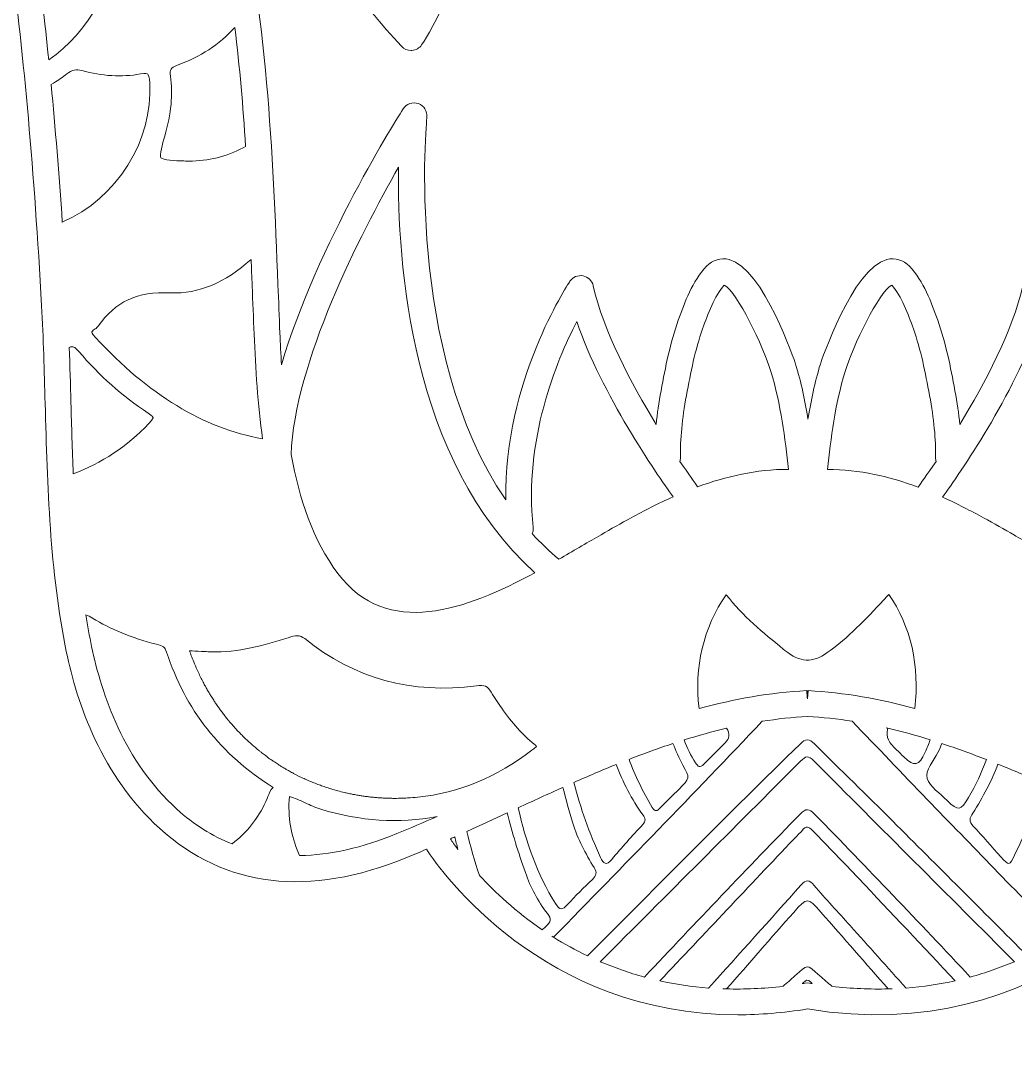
# Model space of a CAD drawing. Extents: x 467 to 8573, y -6014 to -20.
# Drawn here: x 7199 to 7630.2, y -2994.3 to -2548.9 of the extents above; entities that cross this region are included whole.
import ezdxf

# ---------------------------------------------------------------- set-up
doc = ezdxf.new("R2010")
doc.units = 0
doc.header["$MEASUREMENT"] = 0
doc.layers.add('Layer 1', color=7, linetype='Continuous')

# ---------------------------------------------------------------- blocks, each defined once
blk = doc.blocks.new('block 12')
at = {"layer": 'Layer 1', "lineweight": 0}
for points, knots in [([(8569.01, -1461.07), (8566.22, -1459.96), (8563.09, -1461.26), (8561.86, -1463.99), (8561.56, -1464.71), (8544.61, -1501.55), (8501.88, -1542.69), (8501.51, -1532.3), (8501.78, -1521.87), (8503.01, -1511.43), (8505.06, -1494.14), (8512.33, -1458.39), (8528.91, -1447.47), (8488.25, -1474.16), (8444.57, -1497.83), (8388.84, -1567), (8388.74, -1558.25), (8389.06, -1549.45), (8390.1, -1540.66), (8392.11, -1523.36), (8399.38, -1487.62), (8416.02, -1476.7), (8371.77, -1505.76), (8323.94, -1531.19), (8261, -1615.47), (8259.7, -1599.83), (8259.39, -1584.22), (8261.22, -1568.57), (8263.27, -1551.27), (8270.53, -1515.49), (8287.12, -1504.62), (8240.79, -1535.03), (8190.44, -1561.49), (8122.93, -1655.94), (8117.73, -1663.24), (8112.98, -1670.96), (8108.96, -1679.01), (8108.22, -1666.14), (8108.26, -1653.26), (8109.78, -1640.33), (8111.79, -1623.02), (8119.06, -1587.24), (8135.68, -1576.32), (8107.06, -1595.13), (8076.93, -1612.43), (8042.19, -1645.12), (8040.7, -1623.96), (8025.02, -1607.26), (8014.41, -1595.94), (7999.68, -1580.28), (7984.1, -1565.09), (7968.08, -1550.78), (7962.38, -1545.69), (7956.54, -1540.74), (7950.91, -1535.95), (7949.5, -1534.75), (7948.1, -1533.56), (7946.72, -1532.36), (7963.83, -1515.97), (8026.37, -1445.17), (8041.95, -1273.7), (8059.64, -1079.17), (7874.06, -790.77), (7866.16, -778.61), (7866.16, -778.61), (7865.71, -778.88), (7865.71, -778.88), (7865.61, -778.45), (7865.51, -778.03), (7865.39, -777.58), (7841.47, -682.42), (7816.71, -584.01), (7816.45, -483.92), (7816.45, -483.92), (7816.42, -475.23), (7816.42, -475.23), (7816.02, -336.5), (7815.58, -179.26), (7903.6, -61.38), (7903.6, -61.38), (7934.24, -20.33), (7934.24, -20.33), (7934.24, -20.33), (7895.46, -53.81), (7895.46, -53.81), (7894.81, -54.37), (7831.02, -109.91), (7768.21, -206.1), (7710.23, -294.92), (7641.1, -437.67), (7641.1, -613.6), (7641.1, -613.6), (7642.06, -636.94), (7642.06, -636.94), (7574.04, -537.22), (7545.32, -478.68), (7545.03, -478.06), (7545.03, -478.06), (7540, -467.74), (7540, -467.74), (7540, -467.74), (7534.97, -478.06), (7534.97, -478.06), (7534.68, -478.68), (7505.96, -537.22), (7437.94, -636.94), (7437.94, -636.94), (7438.9, -613.36), (7438.9, -613.36), (7438.9, -437.67), (7369.77, -294.92), (7311.79, -206.1), (7248.98, -109.91), (7185.18, -54.37), (7184.54, -53.81), (7184.54, -53.81), (7145.76, -20.33), (7145.76, -20.33), (7145.76, -20.33), (7176.41, -61.38), (7176.41, -61.38), (7264.42, -179.26), (7263.98, -336.48), (7263.58, -475.2), (7263.58, -475.2), (7263.55, -483.92), (7263.55, -483.92), (7263.29, -584.01), (7238.55, -682.42), (7214.61, -777.58), (7214.49, -778.03), (7214.39, -778.45), (7214.29, -778.88), (7214.29, -778.88), (7213.84, -778.61), (7213.84, -778.61), (7205.94, -790.77), (7020.36, -1079.17), (7038.05, -1273.7), (7053.63, -1445.15), (7116.17, -1515.97), (7133.29, -1532.36), (7131.9, -1533.56), (7130.5, -1534.74), (7129.1, -1535.93), (7123.46, -1540.73), (7117.62, -1545.69), (7111.92, -1550.78), (7095.88, -1565.11), (7080.3, -1580.31), (7065.59, -1595.94), (7054.98, -1607.26), (7039.28, -1623.96), (7037.81, -1645.12), (7003.07, -1612.43), (6972.94, -1595.13), (6944.32, -1576.32), (6960.94, -1587.24), (6968.21, -1623.02), (6970.22, -1640.33), (6971.74, -1653.26), (6971.78, -1666.14), (6971.04, -1679.01), (6967.02, -1670.96), (6962.27, -1663.24), (6957.07, -1655.94), (6889.56, -1561.49), (6839.21, -1535.03), (6792.88, -1504.62), (6809.47, -1515.49), (6816.73, -1551.27), (6818.78, -1568.57), (6820.61, -1584.22), (6820.3, -1599.83), (6819, -1615.47), (6756.06, -1531.19), (6708.23, -1505.76), (6664, -1476.7), (6680.62, -1487.62), (6687.89, -1523.36), (6689.9, -1540.66), (6690.94, -1549.45), (6691.27, -1558.25), (6691.16, -1567), (6635.43, -1497.83), (6591.75, -1474.16), (6551.09, -1447.47), (6567.67, -1458.39), (6574.94, -1494.14), (6576.99, -1511.43), (6578.22, -1521.87), (6578.49, -1532.3), (6578.12, -1542.71), (6535.35, -1501.51), (6518.44, -1464.69), (6518.14, -1463.99), (6516.91, -1461.26), (6513.78, -1459.96), (6510.99, -1461.07), (6508.19, -1462.16), (6506.77, -1465.25), (6507.74, -1468.09), (6508.09, -1469.09), (6527.35, -1523.1), (6574.8, -1581.13), (6578.71, -1585.91), (6582.81, -1590.71), (6587.09, -1595.48), (6611.63, -1622.96), (6642.57, -1650.43), (6680.91, -1672.82), (6685.41, -1675.46), (6690.09, -1678.04), (6694.81, -1680.55), (6706.3, -1686.62), (6718.41, -1692.17), (6731.16, -1697.17), (6735.55, -1698.91), (6740.07, -1700.6), (6744.64, -1702.15), (6751.77, -1704.66), (6759.08, -1706.93), (6766.6, -1709.01), (6781.84, -1713.22), (6796.38, -1717.44), (6810.25, -1721.62), (6815.17, -1723.1), (6820.01, -1724.55), (6824.79, -1726), (6831.12, -1727.98), (6837.3, -1729.93), (6843.34, -1731.89), (6847.93, -1733.36), (6852.4, -1734.81), (6856.8, -1736.29), (6864.24, -1738.77), (6871.46, -1741.23), (6878.47, -1743.68), (6863.71, -1761.28), (6852.18, -1784.72), (6844.14, -1813.51), (6835.71, -1843.69), (6832.88, -1877.04), (6835.74, -1912.6), (6836.41, -1920.92), (6837.95, -1929.11), (6839.41, -1937.03), (6841.39, -1947.58), (6843.23, -1957.54), (6843.22, -1967.76), (6843.2, -1978.19), (6841.8, -1988.89), (6840.44, -1999.23), (6839.11, -2009.47), (6837.71, -2020.05), (6837.57, -2030.71), (6837.25, -2056.67), (6844.58, -2083.1), (6858.29, -2105.16), (6861.72, -2110.71), (6865.55, -2116), (6869.27, -2121.12), (6873.8, -2127.36), (6878.06, -2133.25), (6881.73, -2139.61), (6889.12, -2152.46), (6888.86, -2163.88), (6888.57, -2177.07), (6888.39, -2185.48), (6888.18, -2194.18), (6890.01, -2203.81), (6898.66, -2249.44), (6933.59, -2284.23), (6970.89, -2303.97), (6884.82, -2290.54), (6815.2, -2262.97), (6792.66, -2243.24), (6792.66, -2243.24), (6784.59, -2250.9), (6784.59, -2250.9), (6786.33, -2253.1), (6827.84, -2305.3), (6899.55, -2351.29), (6950.79, -2384.14), (7025.31, -2418.13), (7114.34, -2418.11), (7134.02, -2418.11), (7154.43, -2416.46), (7175.43, -2412.75), (7043.6, -2519.42), (6868.4, -2482.83), (6860.71, -2481.16), (6860.71, -2481.16), (6860.69, -2481.3), (6860.69, -2481.3), (6860.69, -2481.3), (6859.41, -2480.99), (6859.41, -2480.99), (6859.41, -2480.99), (6859.41, -2486.86), (6859.41, -2486.86), (6859.41, -2486.86), (6857.07, -2491.66), (6857.07, -2491.66), (6857.07, -2491.66), (6857.55, -2491.83), (6857.55, -2491.83), (6857.55, -2491.83), (6857.53, -2491.86), (6857.53, -2491.86), (6861.05, -2493.19), (6944.94, -2524.52), (7054.71, -2530.07), (7065.42, -2530.6), (7076, -2530.87), (7086.44, -2530.87), (7124.43, -2530.87), (7160.55, -2527.27), (7194.61, -2520.24), (7200.58, -2565.47), (7204.88, -2614.05), (7208.13, -2672.58), (7208.89, -2686.42), (7209.29, -2700.87), (7209.66, -2714.83), (7210.64, -2750.6), (7211.66, -2787.59), (7218.84, -2822.33), (7223.48, -2844.77), (7234.25, -2876.26), (7259.23, -2898.88), (7287.71, -2924.67), (7323.75, -2928.93), (7366.34, -2911.56), (7369.19, -2910.4), (7372.06, -2909.17), (7374.91, -2907.96), (7381.51, -2917.99), (7425.57, -2979.66), (7509.9, -2979.66), (7519.42, -2979.66), (7529.45, -2978.88), (7540, -2977.15), (7644, -2994.25), (7697.74, -2919.12), (7705.09, -2907.96), (7707.94, -2909.17), (7710.81, -2910.4), (7713.66, -2911.56), (7730.77, -2918.54), (7746.83, -2922.02), (7761.76, -2922.02), (7783.99, -2922.02), (7803.74, -2914.31), (7820.77, -2898.88), (7845.75, -2876.26), (7856.52, -2844.77), (7861.16, -2822.33), (7868.34, -2787.59), (7869.37, -2750.6), (7870.34, -2714.83), (7870.71, -2700.87), (7871.11, -2686.42), (7871.87, -2672.58), (7875.12, -2614.05), (7879.42, -2565.47), (7885.39, -2520.24), (7919.45, -2527.28), (7955.57, -2530.87), (7993.56, -2530.87), (8003.98, -2530.87), (8014.58, -2530.6), (8025.29, -2530.07), (8135.05, -2524.52), (8218.95, -2493.19), (8222.47, -2491.86), (8222.47, -2491.86), (8222.45, -2491.81), (8222.45, -2491.81), (8222.45, -2491.81), (8222.98, -2491.62), (8222.98, -2491.62), (8222.98, -2491.62), (8220.59, -2486.59), (8220.59, -2486.59), (8220.59, -2486.59), (8220.59, -2480.99), (8220.59, -2480.99), (8220.59, -2480.99), (8219.16, -2481.04), (8219.16, -2481.04), (8219.16, -2481.04), (8218.63, -2481.32), (8218.63, -2481.32), (8204.51, -2484.27), (8033.74, -2517.23), (7904.57, -2412.75), (7925.57, -2416.46), (7945.96, -2418.11), (7965.66, -2418.11), (8054.69, -2418.11), (8129.21, -2384.14), (8180.45, -2351.29), (8252.16, -2305.3), (8293.67, -2253.1), (8295.41, -2250.9), (8295.41, -2250.9), (8287.34, -2243.24), (8287.34, -2243.24), (8264.8, -2262.97), (8195.18, -2290.54), (8109.13, -2303.97), (8146.41, -2284.23), (8181.34, -2249.44), (8189.99, -2203.81), (8191.82, -2194.18), (8191.61, -2185.48), (8191.43, -2177.07), (8191.14, -2163.88), (8190.88, -2152.46), (8198.27, -2139.61), (8201.94, -2133.25), (8206.2, -2127.36), (8210.73, -2121.12), (8214.45, -2116), (8218.28, -2110.71), (8221.71, -2105.16), (8235.42, -2083.1), (8242.75, -2056.67), (8242.43, -2030.71), (8242.29, -2020.05), (8240.89, -2009.47), (8239.56, -1999.23), (8238.2, -1988.89), (8236.8, -1978.19), (8236.78, -1967.76), (8236.77, -1957.54), (8238.61, -1947.58), (8240.59, -1937.03), (8242.05, -1929.11), (8243.59, -1920.92), (8244.26, -1912.6), (8247.12, -1877.04), (8244.29, -1843.69), (8235.86, -1813.51), (8227.82, -1784.7), (8216.29, -1761.26), (8201.53, -1743.67), (8234.1, -1732.28), (8271.06, -1720.78), (8313.4, -1709.01), (8505.31, -1655.72), (8571.62, -1469.98), (8572.26, -1468.09), (8573.23, -1465.25), (8571.81, -1462.16), (8569.01, -1461.07)], [0, 0, 0, 0, 1, 1, 1, 2, 2, 2, 3, 3, 3, 4, 4, 4, 5, 5, 5, 6, 6, 6, 7, 7, 7, 8, 8, 8, 9, 9, 9, 10, 10, 10, 11, 11, 11, 12, 12, 12, 13, 13, 13, 14, 14, 14, 15, 15, 15, 16, 16, 16, 17, 17, 17, 18, 18, 18, 19, 19, 19, 20, 20, 20, 21, 21, 21, 22, 22, 22, 23, 23, 23, 24, 24, 24, 25, 25, 25, 26, 26, 26, 27, 27, 27, 28, 28, 28, 29, 29, 29, 30, 30, 30, 31, 31, 31, 32, 32, 32, 33, 33, 33, 34, 34, 34, 35, 35, 35, 36, 36, 36, 37, 37, 37, 38, 38, 38, 39, 39, 39, 40, 40, 40, 41, 41, 41, 42, 42, 42, 43, 43, 43, 44, 44, 44, 45, 45, 45, 46, 46, 46, 47, 47, 47, 48, 48, 48, 49, 49, 49, 50, 50, 50, 51, 51, 51, 52, 52, 52, 53, 53, 53, 54, 54, 54, 55, 55, 55, 56, 56, 56, 57, 57, 57, 58, 58, 58, 59, 59, 59, 60, 60, 60, 61, 61, 61, 62, 62, 62, 63, 63, 63, 64, 64, 64, 65, 65, 65, 66, 66, 66, 67, 67, 67, 68, 68, 68, 69, 69, 69, 70, 70, 70, 71, 71, 71, 72, 72, 72, 73, 73, 73, 74, 74, 74, 75, 75, 75, 76, 76, 76, 77, 77, 77, 78, 78, 78, 79, 79, 79, 80, 80, 80, 81, 81, 81, 82, 82, 82, 83, 83, 83, 84, 84, 84, 85, 85, 85, 86, 86, 86, 87, 87, 87, 88, 88, 88, 89, 89, 89, 90, 90, 90, 91, 91, 91, 92, 92, 92, 93, 93, 93, 94, 94, 94, 95, 95, 95, 96, 96, 96, 97, 97, 97, 98, 98, 98, 99, 99, 99, 100, 100, 100, 101, 101, 101, 102, 102, 102, 103, 103, 103, 104, 104, 104, 105, 105, 105, 106, 106, 106, 107, 107, 107, 108, 108, 108, 109, 109, 109, 110, 110, 110, 111, 111, 111, 112, 112, 112, 113, 113, 113, 114, 114, 114, 115, 115, 115, 116, 116, 116, 117, 117, 117, 118, 118, 118, 119, 119, 119, 120, 120, 120, 121, 121, 121, 122, 122, 122, 123, 123, 123, 124, 124, 124, 125, 125, 125, 126, 126, 126, 127, 127, 127, 128, 128, 128, 129, 129, 129, 130, 130, 130, 131, 131, 131, 132, 132, 132, 133, 133, 133, 134, 134, 134, 135, 135, 135, 136, 136, 136, 137, 137, 137, 138, 138, 138, 139, 139, 139, 140, 140, 140, 141, 141, 141, 142, 142, 142, 143, 143, 143, 144, 144, 144, 145, 145, 145, 146, 146, 146, 147, 147, 147, 148, 148, 148, 149, 149, 149, 150, 150, 150, 151, 151, 151, 152, 152, 152, 152]), ([(7769.46, -2663.39), (7769.17, -2670.35), (7768.89, -2677.33), (7768.6, -2684.31), (7768.43, -2688.4), (7768.23, -2692.51), (7768.01, -2696.61), (7752.39, -2644.89), (7717.57, -2590.11), (7715.69, -2587.18), (7714.27, -2584.99), (7711.56, -2584.07), (7709.12, -2584.93), (7706.68, -2585.78), (7705.14, -2588.2), (7705.42, -2590.78), (7705.54, -2591.94), (7715.28, -2691.92), (7671.27, -2756.61), (7672.02, -2705.31), (7644.69, -2663.81), (7643.44, -2661.92), (7642.19, -2660.08), (7639.96, -2659.14), (7637.74, -2659.55), (7635.54, -2659.96), (7633.8, -2661.66), (7633.32, -2663.85), (7629.11, -2683.2), (7616.82, -2706.25), (7606.05, -2723.88), (7605.59, -2719.27), (7604.89, -2714.46), (7603.96, -2709.37), (7602.01, -2698.88), (7599.98, -2688.64), (7596.46, -2678.79), (7593.75, -2671.17), (7590.37, -2661.68), (7584.23, -2655.4), (7581.52, -2652.64), (7578.04, -2651.59), (7574.42, -2652.48), (7559.59, -2656.12), (7545.75, -2697.36), (7545.61, -2697.77), (7543.23, -2705.7), (7541.54, -2713.76), (7540.26, -2721.62), (7538.99, -2713.76), (7537.3, -2705.7), (7534.9, -2697.77), (7534.78, -2697.36), (7520.92, -2656.12), (7506.09, -2652.48), (7502.48, -2651.59), (7499, -2652.64), (7496.28, -2655.4), (7490.14, -2661.68), (7486.76, -2671.17), (7484.05, -2678.79), (7480.55, -2688.64), (7478.5, -2698.88), (7476.56, -2709.37), (7475.62, -2714.46), (7474.94, -2719.27), (7474.46, -2723.88), (7463.69, -2706.25), (7451.42, -2683.2), (7447.19, -2663.85), (7446.71, -2661.66), (7444.97, -2659.96), (7442.77, -2659.55), (7440.55, -2659.14), (7438.33, -2660.08), (7437.09, -2661.92), (7435.83, -2663.81), (7408.49, -2705.31), (7409.24, -2756.61), (7365.23, -2691.92), (7374.98, -2591.94), (7375.1, -2590.78), (7375.37, -2588.2), (7373.83, -2585.78), (7371.39, -2584.93), (7368.95, -2584.07), (7366.24, -2584.99), (7364.84, -2587.18), (7362.93, -2590.15), (7327.45, -2645.93), (7312.08, -2698.08), (7311.81, -2693.49), (7311.58, -2688.9), (7311.4, -2684.31), (7311.11, -2677.34), (7310.83, -2670.4), (7310.56, -2663.44), (7308.27, -2605.78), (7305.89, -2546.19), (7291.93, -2488.06), (7297.88, -2485.22), (7303.75, -2482.27), (7309.5, -2479.17), (7314.04, -2490.67), (7328.32, -2521.13), (7364.09, -2560.1), (7365.16, -2561.26), (7366.65, -2561.91), (7368.22, -2561.91), (7368.36, -2561.91), (7368.49, -2561.91), (7368.61, -2561.89), (7370.32, -2561.77), (7371.87, -2560.88), (7372.83, -2559.47), (7373.63, -2558.32), (7391.97, -2531.06), (7394.31, -2495.84), (7394.33, -2495.84), (7394.33, -2495.84), (7394.33, -2495.84), (7399.33, -2493.93), (7404.58, -2491.81), (7410.01, -2489.47), (7415.78, -2494.69), (7431.18, -2509.54), (7434.55, -2522.52), (7435.11, -2524.69), (7436.9, -2526.31), (7439.12, -2526.65), (7439.39, -2526.69), (7439.68, -2526.7), (7439.96, -2526.7), (7441.87, -2526.7), (7443.69, -2525.72), (7444.72, -2524.06), (7445.54, -2522.73), (7464.82, -2491.14), (7464.82, -2461.33), (7464.82, -2460.98), (7464.77, -2460.63), (7464.7, -2460.29), (7464.71, -2460.29), (7464.71, -2460.29), (7464.71, -2460.29), (7466.23, -2459.29), (7467.75, -2458.26), (7469.25, -2457.24), (7469.25, -2457.24), (7469.25, -2457.24), (7469.27, -2457.24), (7482.8, -2473.09), (7501.08, -2497.65), (7501.45, -2507.39), (7501.56, -2509.97), (7503.4, -2512.12), (7505.92, -2512.64), (7506.3, -2512.71), (7506.67, -2512.76), (7507.05, -2512.76), (7509.17, -2512.76), (7511.15, -2511.55), (7512.08, -2509.57), (7513.31, -2507.01), (7542.03, -2446.13), (7530.43, -2396.94), (7530.34, -2396.64), (7530.24, -2396.35), (7530.12, -2396.06), (7530.12, -2396.06), (7530.14, -2396.05), (7530.14, -2396.05), (7533.77, -2390.25), (7537.08, -2384.17), (7540, -2377.84), (7542.92, -2384.17), (7546.23, -2390.25), (7549.86, -2396.05), (7549.86, -2396.05), (7549.88, -2396.06), (7549.88, -2396.06), (7549.76, -2396.35), (7549.64, -2396.64), (7549.57, -2396.94), (7537.97, -2446.13), (7566.69, -2507.01), (7567.92, -2509.57), (7568.85, -2511.55), (7570.83, -2512.76), (7572.95, -2512.76), (7573.33, -2512.76), (7573.7, -2512.71), (7574.08, -2512.64), (7576.6, -2512.12), (7578.44, -2509.97), (7578.55, -2507.39), (7578.92, -2497.65), (7597.2, -2473.09), (7610.73, -2457.24), (7610.75, -2457.24), (7610.75, -2457.24), (7610.75, -2457.24), (7612.25, -2458.26), (7613.77, -2459.29), (7615.29, -2460.29), (7615.23, -2460.63), (7615.18, -2460.98), (7615.18, -2461.33), (7615.18, -2491.14), (7634.47, -2522.73), (7635.28, -2524.06), (7636.31, -2525.72), (7638.13, -2526.7), (7640.04, -2526.7), (7640.32, -2526.7), (7640.59, -2526.69), (7640.88, -2526.65), (7643.1, -2526.31), (7644.89, -2524.69), (7645.45, -2522.52), (7648.82, -2509.54), (7664.22, -2494.69), (7669.99, -2489.47), (7675.42, -2491.81), (7680.67, -2493.93), (7685.67, -2495.84), (7685.67, -2495.84), (7685.67, -2495.84), (7685.69, -2495.84), (7688.03, -2531.06), (7706.37, -2558.32), (7707.17, -2559.47), (7708.13, -2560.88), (7709.68, -2561.77), (7711.39, -2561.89), (7711.53, -2561.91), (7711.64, -2561.91), (7711.78, -2561.91), (7713.35, -2561.91), (7714.84, -2561.26), (7715.91, -2560.1), (7751.68, -2521.13), (7765.94, -2490.67), (7770.48, -2479.18), (7776.25, -2482.27), (7782.12, -2485.22), (7788.07, -2488.06), (7774.11, -2546.17), (7771.73, -2605.74), (7769.46, -2663.39)], [0, 0, 0, 0, 1, 1, 1, 2, 2, 2, 3, 3, 3, 4, 4, 4, 5, 5, 5, 6, 6, 6, 7, 7, 7, 8, 8, 8, 9, 9, 9, 10, 10, 10, 11, 11, 11, 12, 12, 12, 13, 13, 13, 14, 14, 14, 15, 15, 15, 16, 16, 16, 17, 17, 17, 18, 18, 18, 19, 19, 19, 20, 20, 20, 21, 21, 21, 22, 22, 22, 23, 23, 23, 24, 24, 24, 25, 25, 25, 26, 26, 26, 27, 27, 27, 28, 28, 28, 29, 29, 29, 30, 30, 30, 31, 31, 31, 32, 32, 32, 33, 33, 33, 34, 34, 34, 35, 35, 35, 36, 36, 36, 37, 37, 37, 38, 38, 38, 39, 39, 39, 40, 40, 40, 41, 41, 41, 42, 42, 42, 43, 43, 43, 44, 44, 44, 45, 45, 45, 46, 46, 46, 47, 47, 47, 48, 48, 48, 49, 49, 49, 50, 50, 50, 51, 51, 51, 52, 52, 52, 53, 53, 53, 54, 54, 54, 55, 55, 55, 56, 56, 56, 57, 57, 57, 58, 58, 58, 59, 59, 59, 60, 60, 60, 61, 61, 61, 62, 62, 62, 63, 63, 63, 64, 64, 64, 65, 65, 65, 66, 66, 66, 67, 67, 67, 68, 68, 68, 69, 69, 69, 70, 70, 70, 71, 71, 71, 72, 72, 72, 73, 73, 73, 74, 74, 74, 75, 75, 75, 76, 76, 76, 77, 77, 77, 78, 78, 78, 79, 79, 79, 80, 80, 80, 81, 81, 81, 82, 82, 82, 83, 83, 83, 83]), ([(7205.58, -2517.83), (7218.45, -2514.85), (7231.01, -2511.36), (7243.24, -2507.37), (7240.55, -2532.42), (7228.65, -2554.13), (7211.2, -2565.93), (7209.49, -2549.35), (7207.65, -2533.39), (7205.58, -2517.83)], [0, 0, 0, 0, 1, 1, 1, 2, 2, 2, 3, 3, 3, 3]), ([(7263.99, -2572.98), (7263.62, -2570.2), (7263.93, -2569.36), (7266.98, -2568.27), (7276.84, -2564.79), (7285.2, -2559.3), (7291.89, -2551.96), (7293.97, -2569.01), (7295.42, -2586.14), (7296.52, -2603.46), (7296.52, -2603.46), (7295.46, -2604.02), (7295.46, -2604.02), (7288.38, -2607.88), (7280.27, -2609.89), (7272.03, -2609.81), (7272.03, -2609.81), (7271.25, -2609.81), (7271.25, -2609.81), (7270.75, -2609.81), (7270.26, -2609.82), (7269.76, -2609.79), (7266.11, -2609.65), (7260.58, -2609.41), (7259.81, -2608.37), (7259.1, -2607.37), (7260.53, -2602.35), (7261.47, -2599.04), (7264.3, -2589.16), (7265.1, -2580.87), (7263.99, -2572.98)], [0, 0, 0, 0, 1, 1, 1, 2, 2, 2, 3, 3, 3, 4, 4, 4, 5, 5, 5, 6, 6, 6, 7, 7, 7, 8, 8, 8, 9, 9, 9, 10, 10, 10, 10]), ([(7217.1, -2636.32), (7215.67, -2615.32), (7214.06, -2595.56), (7212.26, -2576.68), (7212.26, -2576.68), (7213.31, -2576.04), (7213.31, -2576.04), (7215.4, -2574.76), (7217.27, -2573.46), (7219.08, -2572.06), (7221.37, -2570.3), (7223.13, -2569.91), (7225.57, -2570.59), (7234.29, -2573.05), (7242.83, -2573.55), (7250.99, -2572.09), (7253.26, -2571.68), (7253.94, -2572.04), (7254.1, -2572.18), (7254.42, -2572.44), (7254.83, -2573.29), (7254.98, -2575.95), (7256.43, -2601.15), (7240.89, -2625.85), (7217.1, -2636.32)], [0, 0, 0, 0, 1, 1, 1, 2, 2, 2, 3, 3, 3, 4, 4, 4, 5, 5, 5, 6, 6, 6, 7, 7, 7, 8, 8, 8, 8]), ([(7421.92, -2788.14), (7392.04, -2804.28), (7357.81, -2816.86), (7336.51, -2788.46), (7325.73, -2774.06), (7319.76, -2756.21), (7316.29, -2736.95), (7317.57, -2697.38), (7346.27, -2641.49), (7362.81, -2612.43), (7362.16, -2653.51), (7367.91, -2739.63), (7421.92, -2788.14)], [0, 0, 0, 0, 1, 1, 1, 2, 2, 2, 3, 3, 3, 4, 4, 4, 4]), ([(7264.01, -2666.9), (7276.21, -2667.4), (7287.66, -2662.63), (7298.92, -2652.4), (7299.08, -2656.2), (7299.23, -2660.04), (7299.38, -2663.88), (7299.66, -2670.84), (7299.93, -2677.8), (7300.22, -2684.78), (7300.87, -2699.92), (7301.79, -2715.28), (7303.91, -2730.14), (7278.19, -2725.48), (7254.49, -2711.13), (7231.47, -2686.22), (7229.85, -2684.44), (7229.9, -2683.85), (7229.9, -2683.83), (7229.9, -2683.83), (7230, -2683.37), (7231.3, -2682.57), (7231.88, -2682.21), (7232.32, -2681.8), (7232.65, -2681.34), (7240.09, -2670.64), (7249.46, -2666.32), (7264.01, -2666.9)], [0, 0, 0, 0, 1, 1, 1, 2, 2, 2, 3, 3, 3, 4, 4, 4, 5, 5, 5, 6, 6, 6, 7, 7, 7, 8, 8, 8, 9, 9, 9, 9]), ([(7484.76, -2739.92), (7484.88, -2739.46), (7484.97, -2738.98), (7484.95, -2738.48), (7484.85, -2730.31), (7485.7, -2721.45), (7487.56, -2711.42), (7489.42, -2701.39), (7491.35, -2691.63), (7494.59, -2682.55), (7496.86, -2676.13), (7499.7, -2668.2), (7503.98, -2663.56), (7509.58, -2666.39), (7520.91, -2690.16), (7524.2, -2701.01), (7528.5, -2715.21), (7530.41, -2730.14), (7531.78, -2743.4), (7517.97, -2743.3), (7504.68, -2746.44), (7492.44, -2750.94), (7491.37, -2749.46), (7488.52, -2745.51), (7484.76, -2739.92)], [0, 0, 0, 0, 1, 1, 1, 2, 2, 2, 3, 3, 3, 4, 4, 4, 5, 5, 5, 6, 6, 6, 7, 7, 7, 8, 8, 8, 8]), ([(7548.74, -2743.4), (7550.1, -2730.14), (7552.01, -2715.21), (7556.31, -2701.01), (7559.61, -2690.16), (7570.95, -2666.39), (7576.53, -2663.56), (7580.83, -2668.2), (7583.65, -2676.13), (7585.94, -2682.55), (7589.16, -2691.63), (7591.11, -2701.39), (7592.97, -2711.42), (7594.83, -2721.45), (7595.68, -2730.31), (7595.56, -2738.48), (7595.54, -2738.98), (7595.63, -2739.46), (7595.75, -2739.92), (7591.82, -2745.75), (7588.92, -2749.76), (7587.95, -2751.09), (7575.77, -2746.55), (7562.51, -2743.38), (7548.74, -2743.4)], [0, 0, 0, 0, 1, 1, 1, 2, 2, 2, 3, 3, 3, 4, 4, 4, 5, 5, 5, 6, 6, 6, 7, 7, 7, 8, 8, 8, 8]), ([(7420.74, -2771.23), (7421.1, -2770.39), (7421.27, -2769.45), (7421.15, -2768.48), (7416.99, -2730.91), (7431.24, -2696.42), (7440.01, -2679.36), (7450.81, -2710.79), (7474.46, -2745.07), (7481.8, -2755.29), (7475.29, -2758.18), (7469.2, -2761.31), (7463.61, -2764.37), (7459.22, -2766.76), (7454.9, -2769.23), (7450.57, -2771.71), (7450.57, -2771.71), (7449.61, -2772.25), (7449.61, -2772.25), (7446.92, -2773.79), (7444.08, -2775.46), (7441.15, -2777.18), (7438.27, -2778.86), (7435.3, -2780.6), (7432.26, -2782.35), (7428.15, -2778.89), (7424.31, -2775.15), (7420.74, -2771.23)], [0, 0, 0, 0, 1, 1, 1, 2, 2, 2, 3, 3, 3, 4, 4, 4, 5, 5, 5, 6, 6, 6, 7, 7, 7, 8, 8, 8, 9, 9, 9, 9]), ([(7648.05, -2782.53), (7644.91, -2780.72), (7641.82, -2778.92), (7638.85, -2777.18), (7635.92, -2775.46), (7633.08, -2773.79), (7630.39, -2772.25), (7630.39, -2772.25), (7629.69, -2771.84), (7629.69, -2771.84), (7625.27, -2769.32), (7620.87, -2766.79), (7616.39, -2764.37), (7610.92, -2761.38), (7604.94, -2758.31), (7598.6, -2755.46), (7605.8, -2745.46), (7629.65, -2710.98), (7640.51, -2679.36), (7649.28, -2696.42), (7663.54, -2730.91), (7659.36, -2768.48), (7659.26, -2769.45), (7659.43, -2770.39), (7659.77, -2771.23), (7656.15, -2775.22), (7652.25, -2779.01), (7648.05, -2782.53)], [0, 0, 0, 0, 1, 1, 1, 2, 2, 2, 3, 3, 3, 4, 4, 4, 5, 5, 5, 6, 6, 6, 7, 7, 7, 8, 8, 8, 9, 9, 9, 9]), ([(7220.84, -2714.53), (7220.63, -2706.61), (7220.4, -2698.55), (7220.11, -2690.52), (7220.11, -2690.52), (7220.65, -2690.36), (7220.65, -2690.36), (7221.45, -2690.16), (7222.29, -2689.94), (7224.29, -2692.31), (7233.09, -2702.72), (7243.18, -2711.71), (7254.3, -2719), (7256.31, -2720.33), (7256.43, -2720.94), (7256.43, -2720.94), (7256.45, -2720.98), (7256.49, -2721.54), (7254.63, -2723.5), (7245.14, -2733.42), (7234.11, -2740.74), (7221.83, -2745.27), (7221.4, -2734.99), (7221.11, -2724.71), (7220.84, -2714.53)], [0, 0, 0, 0, 1, 1, 1, 2, 2, 2, 3, 3, 3, 4, 4, 4, 5, 5, 5, 6, 6, 6, 7, 7, 7, 8, 8, 8, 8]), ([(7493.06, -2847.04), (7490.77, -2829.25), (7494.93, -2811.86), (7504.85, -2797.68), (7511.95, -2806.94), (7520.89, -2814.2), (7529.56, -2821.21), (7529.56, -2821.21), (7530.27, -2821.79), (7530.27, -2821.79), (7536.83, -2827.11), (7542.15, -2827.39), (7548.63, -2822.78), (7557.8, -2816.26), (7565.19, -2808.38), (7573, -2800.02), (7573.77, -2799.2), (7574.54, -2798.38), (7575.3, -2797.54), (7584.83, -2811.29), (7588.79, -2828.68), (7586.52, -2846.94), (7571.47, -2842.86), (7556.09, -2840.06), (7540.27, -2839.23), (7540.27, -2839.23), (7540.09, -2842.76), (7540.09, -2842.76), (7540.09, -2842.76), (7539.98, -2839.23), (7539.98, -2839.23), (7539.98, -2839.23), (7539.9, -2842.35), (7539.9, -2842.35), (7539.9, -2842.35), (7539.73, -2839.23), (7539.73, -2839.23), (7523.76, -2840.06), (7508.24, -2842.91), (7493.06, -2847.04)], [0, 0, 0, 0, 1, 1, 1, 2, 2, 2, 3, 3, 3, 4, 4, 4, 5, 5, 5, 6, 6, 6, 7, 7, 7, 8, 8, 8, 9, 9, 9, 10, 10, 10, 11, 11, 11, 12, 12, 12, 13, 13, 13, 13]), ([(7306.16, -2885.16), (7306.16, -2885.16), (7305.83, -2885.98), (7305.83, -2885.98), (7302.78, -2893.3), (7297.97, -2899.77), (7291.89, -2904.67), (7291.89, -2904.67), (7290.7, -2905.64), (7290.7, -2905.64), (7282.12, -2902.28), (7274.11, -2897.26), (7266.74, -2890.59), (7243.99, -2869.99), (7234.1, -2840.88), (7229.8, -2820.08), (7228.86, -2815.59), (7228.06, -2811.06), (7227.32, -2806.47), (7228.21, -2806.72), (7229.15, -2807.17), (7230.19, -2807.81), (7238.01, -2812.64), (7247.08, -2816.35), (7257.92, -2819.14), (7260.7, -2819.88), (7261.6, -2820.39), (7262.29, -2822.51), (7270.31, -2847.32), (7285.84, -2867.06), (7308.44, -2881.15), (7307.25, -2882.37), (7306.64, -2883.93), (7306.16, -2885.16)], [0, 0, 0, 0, 1, 1, 1, 2, 2, 2, 3, 3, 3, 4, 4, 4, 5, 5, 5, 6, 6, 6, 7, 7, 7, 8, 8, 8, 9, 9, 9, 10, 10, 10, 11, 11, 11, 11]), ([(7313.82, -2873.15), (7313.21, -2872.81), (7312.61, -2872.45), (7312.01, -2872.08), (7311.6, -2871.82), (7311.19, -2871.56), (7310.78, -2871.31), (7310.19, -2870.92), (7309.6, -2870.54), (7309.01, -2870.15), (7308.62, -2869.89), (7308.22, -2869.6), (7307.83, -2869.33), (7307.25, -2868.94), (7306.67, -2868.53), (7306.09, -2868.12), (7305.71, -2867.83), (7305.34, -2867.55), (7304.96, -2867.26), (7304.38, -2866.84), (7303.8, -2866.41), (7303.24, -2865.95), (7302.9, -2865.69), (7302.57, -2865.42), (7302.25, -2865.15), (7300.25, -2863.53), (7298.33, -2861.82), (7296.47, -2860.05), (7296.07, -2859.67), (7295.68, -2859.31), (7295.31, -2858.94), (7294.86, -2858.49), (7294.44, -2858.03), (7293.99, -2857.59), (7293.58, -2857.16), (7293.17, -2856.75), (7292.78, -2856.33), (7292.37, -2855.88), (7291.96, -2855.42), (7291.55, -2854.96), (7291.14, -2854.52), (7290.75, -2854.07), (7290.36, -2853.61), (7289.96, -2853.15), (7289.57, -2852.69), (7289.2, -2852.23), (7288.8, -2851.75), (7288.39, -2851.28), (7288.02, -2850.8), (7287.64, -2850.34), (7287.29, -2849.86), (7286.93, -2849.38), (7286.53, -2848.89), (7286.16, -2848.37), (7285.78, -2847.86), (7285.44, -2847.4), (7285.1, -2846.92), (7284.76, -2846.45), (7284.38, -2845.92), (7284.01, -2845.37), (7283.65, -2844.82), (7283.33, -2844.35), (7283, -2843.87), (7282.7, -2843.39), (7282.32, -2842.83), (7281.96, -2842.27), (7281.62, -2841.69), (7281.31, -2841.21), (7281.02, -2840.73), (7280.73, -2840.25), (7280.37, -2839.65), (7280.03, -2839.04), (7279.69, -2838.43), (7279.42, -2837.97), (7279.15, -2837.49), (7278.89, -2837.01), (7278.53, -2836.36), (7278.19, -2835.7), (7277.85, -2835.03), (7277.61, -2834.59), (7277.37, -2834.13), (7277.15, -2833.68), (7276.77, -2832.93), (7276.43, -2832.16), (7276.07, -2831.41), (7275.9, -2831.02), (7275.72, -2830.64), (7275.53, -2830.25), (7275.02, -2829.09), (7274.52, -2827.91), (7274.04, -2826.74), (7273.33, -2824.96), (7272.59, -2823.14), (7272.29, -2822.04), (7273.45, -2821.99), (7275.49, -2822.11), (7277.49, -2822.23), (7278.38, -2822.28), (7279.27, -2822.33), (7280.15, -2822.37), (7280.15, -2822.37), (7281.54, -2822.45), (7281.54, -2822.45), (7293.29, -2822.73), (7304.54, -2819.67), (7314.95, -2816.35), (7318.27, -2815.27), (7319.98, -2814.98), (7322.13, -2816.72), (7343.61, -2833.99), (7368.65, -2840.85), (7396.53, -2837.15), (7400.06, -2836.69), (7401.39, -2837.27), (7403.01, -2839.94), (7404.51, -2842.42), (7406.02, -2844.72), (7407.52, -2846.86), (7412.02, -2853.31), (7416.61, -2858.36), (7421.63, -2862.47), (7422.17, -2862.91), (7422.43, -2863.22), (7422.57, -2863.41), (7422.24, -2863.77), (7421.49, -2864.33), (7421.03, -2864.69), (7421.03, -2864.69), (7420.55, -2865.06), (7420.55, -2865.06), (7405.49, -2876.72), (7388.9, -2883.56), (7371.24, -2885.39), (7369.7, -2885.56), (7368.17, -2885.66), (7366.63, -2885.74), (7366.17, -2885.78), (7365.71, -2885.8), (7365.25, -2885.81), (7364.16, -2885.86), (7363.05, -2885.88), (7361.96, -2885.9), (7361.39, -2885.9), (7360.83, -2885.91), (7360.28, -2885.9), (7359.69, -2885.9), (7359.11, -2885.88), (7358.51, -2885.86), (7357.86, -2885.85), (7357.23, -2885.83), (7356.58, -2885.8), (7355.97, -2885.76), (7355.37, -2885.73), (7354.76, -2885.69), (7354.14, -2885.66), (7353.53, -2885.61), (7352.91, -2885.56), (7352.28, -2885.49), (7351.67, -2885.44), (7351.04, -2885.37), (7350.46, -2885.32), (7349.88, -2885.23), (7349.3, -2885.16), (7348.65, -2885.08), (7348.02, -2885.01), (7347.37, -2884.91), (7346.82, -2884.84), (7346.29, -2884.74), (7345.75, -2884.65), (7345.08, -2884.53), (7344.42, -2884.43), (7343.75, -2884.31), (7343.27, -2884.22), (7342.78, -2884.12), (7342.3, -2884.02), (7341.6, -2883.87), (7340.88, -2883.73), (7340.17, -2883.58), (7339.93, -2883.53), (7339.67, -2883.46), (7339.42, -2883.39), (7337.47, -2882.93), (7335.56, -2882.42), (7333.65, -2881.84), (7333.58, -2881.82), (7333.49, -2881.8), (7333.43, -2881.77), (7332.64, -2881.53), (7331.87, -2881.27), (7331.09, -2881.02), (7330.73, -2880.9), (7330.37, -2880.78), (7330.01, -2880.66), (7329.3, -2880.4), (7328.58, -2880.13), (7327.88, -2879.86), (7327.47, -2879.7), (7327.06, -2879.57), (7326.65, -2879.4), (7325.97, -2879.12), (7325.29, -2878.85), (7324.62, -2878.56), (7324.19, -2878.39), (7323.77, -2878.2), (7323.34, -2878.01), (7322.69, -2877.72), (7322.03, -2877.43), (7321.38, -2877.13), (7320.95, -2876.92), (7320.53, -2876.73), (7320.1, -2876.53), (7320.1, -2876.53), (7318.21, -2875.56), (7318.21, -2875.56), (7317.78, -2875.35), (7317.35, -2875.13), (7316.93, -2874.91), (7316.31, -2874.57), (7315.68, -2874.23), (7315.07, -2873.88), (7314.66, -2873.65), (7314.23, -2873.41), (7313.82, -2873.15)], [0, 0, 0, 0, 1, 1, 1, 2, 2, 2, 3, 3, 3, 4, 4, 4, 5, 5, 5, 6, 6, 6, 7, 7, 7, 8, 8, 8, 9, 9, 9, 10, 10, 10, 11, 11, 11, 12, 12, 12, 13, 13, 13, 14, 14, 14, 15, 15, 15, 16, 16, 16, 17, 17, 17, 18, 18, 18, 19, 19, 19, 20, 20, 20, 21, 21, 21, 22, 22, 22, 23, 23, 23, 24, 24, 24, 25, 25, 25, 26, 26, 26, 27, 27, 27, 28, 28, 28, 29, 29, 29, 30, 30, 30, 31, 31, 31, 32, 32, 32, 33, 33, 33, 34, 34, 34, 35, 35, 35, 36, 36, 36, 37, 37, 37, 38, 38, 38, 39, 39, 39, 40, 40, 40, 41, 41, 41, 42, 42, 42, 43, 43, 43, 44, 44, 44, 45, 45, 45, 46, 46, 46, 47, 47, 47, 48, 48, 48, 49, 49, 49, 50, 50, 50, 51, 51, 51, 52, 52, 52, 53, 53, 53, 54, 54, 54, 55, 55, 55, 56, 56, 56, 57, 57, 57, 58, 58, 58, 59, 59, 59, 60, 60, 60, 61, 61, 61, 62, 62, 62, 63, 63, 63, 64, 64, 64, 65, 65, 65, 66, 66, 66, 67, 67, 67, 68, 68, 68, 69, 69, 69, 70, 70, 70, 71, 71, 71, 72, 72, 72, 73, 73, 73, 74, 74, 74, 74]), ([(7635.28, -2954.15), (7615.93, -2934.61), (7596.41, -2915.26), (7576.99, -2895.79), (7565.78, -2884.57), (7554.32, -2873.59), (7543.14, -2862.35), (7540.67, -2859.86), (7539.25, -2860.03), (7536.81, -2862.4), (7505.82, -2892.69), (7475.24, -2923.4), (7444.77, -2954.19), (7439.49, -2951.66), (7434.58, -2948.93), (7430.02, -2946.06), (7430.02, -2946.06), (7430.01, -2946.08), (7430.01, -2946.08), (7429.77, -2945.93), (7429.53, -2945.77), (7429.29, -2945.62), (7429.53, -2945.77), (7429.77, -2945.93), (7430.02, -2946.06), (7460.3, -2915.01), (7490.62, -2884.04), (7520.43, -2852.54), (7526.9, -2851.5), (7533.43, -2850.78), (7540, -2850.42), (7546.54, -2850.78), (7553.02, -2851.5), (7559.45, -2852.52), (7570.27, -2863.83), (7581.07, -2875.16), (7591.96, -2886.41), (7611.26, -2906.32), (7630.57, -2926.24), (7649.91, -2946.12), (7645.37, -2948.95), (7640.51, -2951.66), (7635.28, -2954.15)], [0, 0, 0, 0, 1, 1, 1, 2, 2, 2, 3, 3, 3, 4, 4, 4, 5, 5, 5, 6, 6, 6, 7, 7, 7, 8, 8, 8, 9, 9, 9, 10, 10, 10, 11, 11, 11, 12, 12, 12, 13, 13, 13, 14, 14, 14, 14]), ([(7486.61, -2860.59), (7492.68, -2858.71), (7498.81, -2857.03), (7504.97, -2855.57), (7506.62, -2857.93), (7506.23, -2859.94), (7504.3, -2861.87), (7501.23, -2864.96), (7498.09, -2868), (7495.11, -2871.15), (7493.43, -2872.91), (7492.65, -2872.16), (7491.57, -2870.54), (7489.42, -2867.35), (7487.82, -2864.02), (7486.61, -2860.59)], [0, 0, 0, 0, 1, 1, 1, 2, 2, 2, 3, 3, 3, 4, 4, 4, 5, 5, 5, 5]), ([(7574.09, -2855.37), (7574.37, -2855.42), (7574.66, -2855.49), (7574.93, -2855.56), (7574.93, -2855.56), (7574.93, -2855.57), (7574.93, -2855.57), (7581.07, -2856.99), (7587.16, -2858.66), (7593.22, -2860.54), (7592.54, -2862.35), (7591.81, -2864.16), (7591, -2865.97), (7588.38, -2871.89), (7586.41, -2872.3), (7581.77, -2867.95), (7580.71, -2866.96), (7579.79, -2865.81), (7578.68, -2864.87), (7575.41, -2862.09), (7573.77, -2859.43), (7574.93, -2855.57), (7574.64, -2855.49), (7574.37, -2855.42), (7574.09, -2855.37)], [0, 0, 0, 0, 1, 1, 1, 2, 2, 2, 3, 3, 3, 4, 4, 4, 5, 5, 5, 6, 6, 6, 7, 7, 7, 8, 8, 8, 8]), ([(7462.7, -2869.02), (7469, -2866.56), (7475.33, -2864.26), (7481.73, -2862.16), (7482.94, -2865.3), (7484.39, -2868.39), (7486.06, -2871.46), (7489.18, -2877.19), (7489.06, -2877.26), (7484.37, -2881.89), (7481.64, -2884.58), (7478.89, -2887.25), (7476.23, -2889.99), (7474.88, -2891.41), (7473.96, -2891.94), (7472.7, -2889.8), (7468.67, -2883), (7465.35, -2876.07), (7462.7, -2869.02)], [0, 0, 0, 0, 1, 1, 1, 2, 2, 2, 3, 3, 3, 4, 4, 4, 5, 5, 5, 6, 6, 6, 6]), ([(7596.6, -2865.98), (7597.21, -2864.7), (7597.76, -2863.42), (7598.27, -2862.16), (7604.76, -2864.28), (7611.17, -2866.62), (7617.55, -2869.11), (7615.51, -2874.74), (7612.95, -2880.22), (7609.82, -2885.56), (7606.43, -2891.34), (7605.37, -2891.58), (7600.54, -2886.8), (7597.45, -2883.75), (7593.03, -2881), (7591.89, -2877.3), (7590.78, -2873.66), (7594.83, -2869.75), (7596.6, -2865.98)], [0, 0, 0, 0, 1, 1, 1, 2, 2, 2, 3, 3, 3, 4, 4, 4, 5, 5, 5, 6, 6, 6, 6]), ([(7610.61, -2963.32), (7588.36, -2939.63), (7565.94, -2916.1), (7543.23, -2892.84), (7540.73, -2890.28), (7539.47, -2890.1), (7536.84, -2892.77), (7514.08, -2916.03), (7491.71, -2939.65), (7469.39, -2963.33), (7462.58, -2961.49), (7456.2, -2959.2), (7450.24, -2956.66), (7479.18, -2927.72), (7508.13, -2898.76), (7537.03, -2869.77), (7539.3, -2867.49), (7540.44, -2867.28), (7542.85, -2869.7), (7571.77, -2898.73), (7600.75, -2927.7), (7629.72, -2956.66), (7623.77, -2959.2), (7617.4, -2961.47), (7610.61, -2963.32)], [0, 0, 0, 0, 1, 1, 1, 2, 2, 2, 3, 3, 3, 4, 4, 4, 5, 5, 5, 6, 6, 6, 7, 7, 7, 8, 8, 8, 8]), ([(7438.78, -2879.02), (7444.87, -2876.32), (7451.01, -2873.7), (7457.19, -2871.21), (7459.99, -2878.92), (7463.76, -2886.27), (7468.79, -2893.13), (7469.92, -2894.65), (7469.99, -2895.78), (7468.64, -2897.26), (7464.08, -2902.21), (7459.53, -2907.21), (7455.19, -2912.35), (7452.79, -2915.21), (7451.63, -2914.29), (7450.36, -2911.48), (7445.59, -2900.93), (7441.59, -2890.15), (7438.78, -2879.02)], [0, 0, 0, 0, 1, 1, 1, 2, 2, 2, 3, 3, 3, 4, 4, 4, 5, 5, 5, 6, 6, 6, 6]), ([(7611.7, -2892.3), (7616.16, -2885.37), (7619.79, -2878.3), (7622.59, -2871.12), (7628.8, -2873.63), (7634.98, -2876.26), (7641.12, -2878.97), (7638.47, -2889.7), (7634.81, -2900.3), (7629.76, -2910.59), (7627.5, -2915.18), (7627.4, -2915.2), (7623.82, -2911.25), (7619.82, -2906.85), (7616.04, -2902.24), (7611.89, -2897.98), (7609.88, -2895.88), (7610.25, -2894.57), (7611.7, -2892.3)], [0, 0, 0, 0, 1, 1, 1, 2, 2, 2, 3, 3, 3, 4, 4, 4, 5, 5, 5, 6, 6, 6, 6]), ([(7362.13, -2901.2), (7347.09, -2907.33), (7333.03, -2910.49), (7319.96, -2910.71), (7319.96, -2910.71), (7319.5, -2909.67), (7319.5, -2909.67), (7316.16, -2902.13), (7314.81, -2893.87), (7315.49, -2885.11), (7317.81, -2885.73), (7320.05, -2886.77), (7322.39, -2887.84), (7324.55, -2888.85), (7326.79, -2889.89), (7329.18, -2890.62), (7346.1, -2895.81), (7362.96, -2896.85), (7379.48, -2893.78), (7373.68, -2896.34), (7367.88, -2898.87), (7362.13, -2901.2)], [0, 0, 0, 0, 1, 1, 1, 2, 2, 2, 3, 3, 3, 4, 4, 4, 5, 5, 5, 6, 6, 6, 7, 7, 7, 7]), ([(7434.07, -2881.14), (7435.33, -2886.31), (7436.76, -2891.49), (7438.33, -2896.68), (7440.42, -2903.54), (7443.86, -2909.85), (7447.6, -2915.93), (7448.91, -2918.1), (7448.59, -2919.38), (7446.88, -2921), (7443.15, -2924.55), (7439.46, -2928.16), (7435.98, -2931.95), (7433.86, -2934.24), (7432.77, -2934.55), (7430.88, -2931.53), (7422.77, -2918.64), (7418.01, -2904.58), (7414.67, -2889.99), (7421.1, -2887.01), (7427.57, -2884.05), (7434.07, -2881.14)], [0, 0, 0, 0, 1, 1, 1, 2, 2, 2, 3, 3, 3, 4, 4, 4, 5, 5, 5, 6, 6, 6, 7, 7, 7, 7]), ([(7426.76, -2941.32), (7426.2, -2941.83), (7425.67, -2942.36), (7425.11, -2942.87), (7413.59, -2935.02), (7404.55, -2926.54), (7397.88, -2919.27), (7395.74, -2912.99), (7393.92, -2906.65), (7392.4, -2900.21), (7398.27, -2897.57), (7404.1, -2894.89), (7409.85, -2892.21), (7412.06, -2900.81), (7414.7, -2909.43), (7417.77, -2918.06), (7420.04, -2924.43), (7423.16, -2930.45), (7427.34, -2935.77), (7429.21, -2938.15), (7428.76, -2939.49), (7426.76, -2941.32)], [0, 0, 0, 0, 1, 1, 1, 2, 2, 2, 3, 3, 3, 4, 4, 4, 5, 5, 5, 6, 6, 6, 7, 7, 7, 7]), ([(7582.76, -2968.08), (7574.62, -2959.1), (7566.62, -2950.02), (7558.53, -2941.01), (7553.31, -2935.21), (7547.97, -2929.53), (7542.9, -2923.61), (7540.78, -2921.13), (7539.49, -2920.86), (7537.17, -2923.49), (7523.91, -2938.42), (7510.57, -2953.26), (7497.17, -2968.08), (7489.76, -2967.51), (7482.73, -2966.44), (7476.06, -2964.97), (7495.45, -2944.46), (7514.81, -2923.95), (7534.2, -2903.44), (7535.38, -2902.19), (7536.72, -2901.08), (7537.8, -2899.77), (7539.37, -2897.83), (7540.61, -2898.03), (7542.25, -2899.77), (7548.89, -2906.77), (7555.68, -2913.63), (7562.3, -2920.64), (7576.23, -2935.38), (7590.12, -2950.18), (7604.01, -2964.94), (7597.3, -2966.42), (7590.22, -2967.5), (7582.76, -2968.08)], [0, 0, 0, 0, 1, 1, 1, 2, 2, 2, 3, 3, 3, 4, 4, 4, 5, 5, 5, 6, 6, 6, 7, 7, 7, 8, 8, 8, 9, 9, 9, 10, 10, 10, 11, 11, 11, 11]), ([(7385.28, -2903.44), (7385.91, -2903.15), (7386.55, -2902.86), (7387.19, -2902.59), (7387.62, -2904.36), (7388.06, -2906.17), (7388.51, -2908), (7387.16, -2906.17), (7386.08, -2904.62), (7385.28, -2903.44)], [0, 0, 0, 0, 1, 1, 1, 2, 2, 2, 3, 3, 3, 3]), ([(7575.08, -2968.47), (7575.08, -2968.47), (7575.07, -2968.45), (7575.07, -2968.45), (7567.3, -2968.67), (7559.15, -2968.33), (7550.58, -2967.33), (7548.89, -2965.82), (7547.18, -2964.32), (7545.46, -2962.85), (7539.03, -2957.36), (7540.58, -2957.72), (7534.61, -2962.79), (7532.87, -2964.27), (7531.18, -2965.81), (7529.47, -2967.33), (7520.89, -2968.33), (7512.73, -2968.67), (7504.95, -2968.45), (7504.95, -2968.45), (7504.93, -2968.47), (7504.93, -2968.47), (7504.41, -2968.45), (7503.86, -2968.43), (7503.33, -2968.4), (7503.86, -2968.43), (7504.41, -2968.45), (7504.95, -2968.45), (7514.76, -2957.48), (7524.25, -2946.25), (7534.06, -2935.3), (7540.03, -2928.66), (7539.93, -2928.59), (7545.89, -2935.28), (7555.68, -2946.29), (7565.24, -2957.46), (7575.07, -2968.45), (7575.63, -2968.45), (7576.18, -2968.43), (7576.74, -2968.4), (7576.19, -2968.43), (7575.63, -2968.45), (7575.08, -2968.47)], [0, 0, 0, 0, 1, 1, 1, 2, 2, 2, 3, 3, 3, 4, 4, 4, 5, 5, 5, 6, 6, 6, 7, 7, 7, 8, 8, 8, 9, 9, 9, 10, 10, 10, 11, 11, 11, 12, 12, 12, 13, 13, 13, 14, 14, 14, 14]), ([(7540.94, -2965.96), (7540.94, -2965.96), (7540, -2965.81), (7540, -2965.81), (7540, -2965.81), (7539.06, -2965.96), (7539.06, -2965.96), (7538.63, -2966.03), (7538.21, -2966.1), (7537.8, -2966.17), (7537.95, -2966.01), (7538.09, -2965.88), (7538.24, -2965.74), (7539.32, -2964.66), (7540.22, -2964.17), (7541.5, -2965.52), (7541.69, -2965.72), (7541.89, -2965.93), (7542.08, -2966.15), (7541.71, -2966.08), (7541.33, -2966.03), (7540.94, -2965.96)], [0, 0, 0, 0, 1, 1, 1, 2, 2, 2, 3, 3, 3, 4, 4, 4, 5, 5, 5, 6, 6, 6, 7, 7, 7, 7])]:
    blk.add_open_spline(points, degree=3, knots=knots, dxfattribs=at)

msp = doc.modelspace()

# ---------------------------------------------------------------- block references
at = {"layer": 'Layer 1'}
msp.add_blockref('block 12', (0, 0), dxfattribs=at)

doc.saveas('drawing.dxf')
